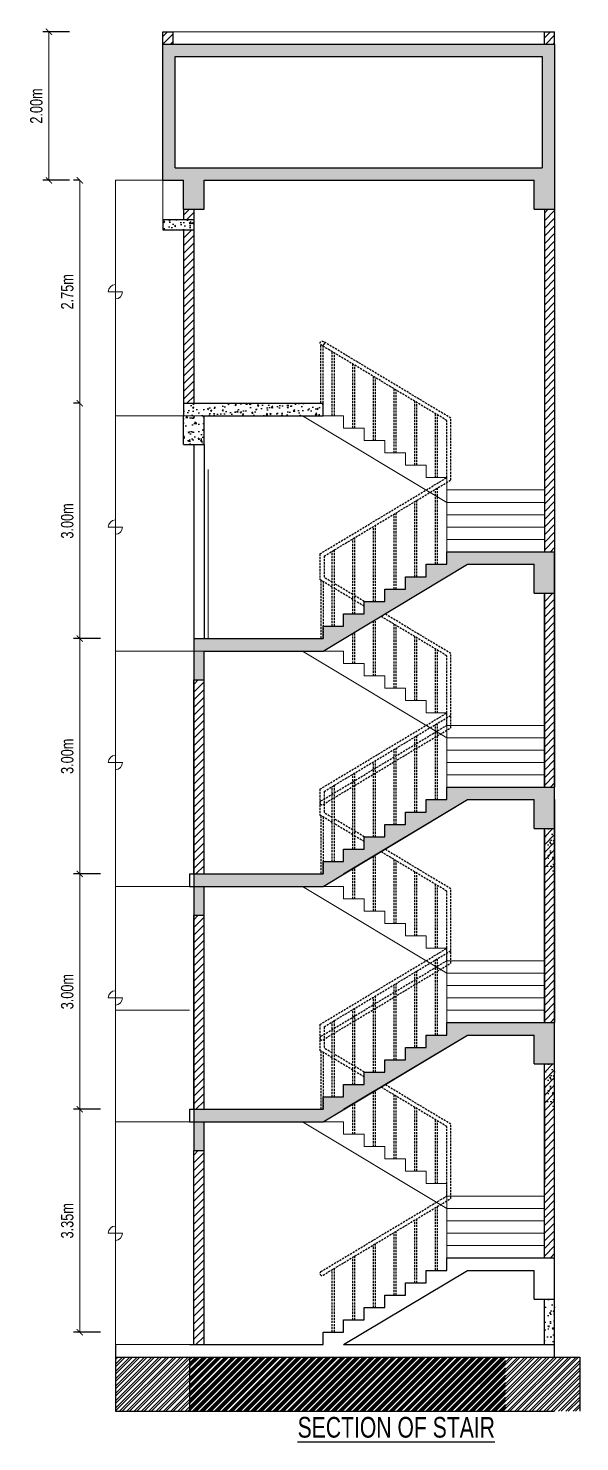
# Model space of a CAD drawing. Header units: inches. Extents: x -4010 to 92088, y -38563 to -1318.
# Drawn here: x 57680 to 57947, y -30272 to -29587 of the extents above; entities that cross this region are included whole.
import ezdxf

# ---------------------------------------------------------------- set-up
doc = ezdxf.new("R2010")
doc.units = ezdxf.units.IN
doc.header["$MEASUREMENT"] = 0
doc.header["$PDMODE"] = 99
doc.linetypes.add('ACAD_ISO04W100', pattern=[30.5, 24, -3, 0.5, -3])
doc.linetypes.add('DASHED2', pattern=[0.375, 0.25, -0.125])
for name, color, linetype, lineweight in [('DIM', 7, 'Continuous', 15), ('GRID', 8, 'ACAD_ISO04W100', 15), ('RAILING', 2, 'Continuous', 13), ('win', 96, 'Continuous', 15)]:
    doc.layers.add(name, color=color, linetype=linetype, lineweight=lineweight)
for name, color, linetype in [('Hatch', 3, 'Continuous'), ('Stair', 190, 'DASHED2'), ('TEX', 7, 'Continuous'), ('wall', 3, 'Continuous')]:
    doc.layers.add(name, color=color, linetype=linetype)
doc.styles.add('STYLE20', font='swisscl.ttf')
doc.styles.add('SW', font='swisscl.ttf')
doc.dimstyles.new('W-DIM', dxfattribs={"dimtxt": 6, "dimasz": 3, "dimexe": 3, "dimexo": 3, "dimgap": 3, "dimtad": 1, "dimdec": 1, "dimzin": 3, "dimdsep": 46, "dimlunit": 4, "dimtxsty": 'STYLE20', "dimblk": 'ARCHTICK', "dimcen": 6, "dimclrd": 8, "dimclre": 256, "dimclrt": 8, "dimadec": 0, "dimazin": 0, "dimtfac": 0.75, "dimtdec": 1, "dimtix": 1, "dimtmove": 1, "dimatfit": 3, "dimfxl": 10, "dimfxlon": 1, "dimtvp": 1, "dimfrac": 2, "dimtolj": 1, "dimtzin": 3, "dimlwd": -1, "dimarcsym": 0})
pattern_1 = [(45, (-93266.01, 51879.2924), (-1.8561553, 1.8561553), [])]
pattern_2 = [(50, (-93266.01, 51879.2924), (7.17260183, -0.62752135), [0.75, -8.25]), (355, (-93266.01, 51879.2924), (-1.38751334, 7.52192134), [0.6, -6.6]), (100.4514, (-93265.4124, 51879.24), (5.78509382, 6.89439542), [0.6374019, -7.01142112]), (46.1842, (-93266.01, 51881.292), (10.6724105, -1.65519014), [1.125, -12.375]), (96.6356, (-93265.121, 51881.154), (9.34662706, 9.7411787), [0.9561029, -10.51713]), (351.1842, (-93266.01, 51881.292), (9.34661945, 9.741186), [0.9, -9.9]), (21, (-93265.01, 51880.7924), (5.96907052, -4.0261889), [0.75, -8.25]), (326, (-93265.01, 51880.7924), (2.43315332, 7.25150045), [0.6, -6.6]), (71.4514, (-93264.513, 51880.457), (8.40222629, 3.22530497), [0.6374019, -7.01142112]), (37.5, (-93266.0101, 51879.2924), (0.121598553, 3.32893854), [0, -6.52, 0, -6.7, 0, -6.625]), (7.5, (-93266.01, 51879.2924), (2.630695374, 3.94411712), [0, -3.82, 0, -6.37, 0, -2.525]), (327.5, (-93268.24, 51879.2924), (5.33822436, -0.225548717), [0, -2.5, 0, -7.8, 0, -10.35]), (317.5, (-93269.24, 51879.2924), (5.83186169, 1.00104982), [0, -3.25, 0, -5.18, 0, -7.35])]
pattern_3 = [(45, (-93266.01, 51765.2924), (-1.8561553, 1.8561553), [])]
pattern_4 = [(50, (-93266.01, 51765.2924), (7.17260183, -0.62752135), [0.75, -8.25]), (355, (-93266.01, 51765.2924), (-1.38751334, 7.52192134), [0.6, -6.6]), (100.4514, (-93265.4124, 51765.24), (5.78509382, 6.89439542), [0.6374019, -7.01142112]), (46.1842, (-93266.01, 51767.292), (10.6724105, -1.65519014), [1.125, -12.375]), (96.6356, (-93265.121, 51767.154), (9.34662706, 9.7411787), [0.9561029, -10.51713]), (351.1842, (-93266.01, 51767.292), (9.34661945, 9.741186), [0.9, -9.9]), (21, (-93265.01, 51766.7924), (5.96907052, -4.0261889), [0.75, -8.25]), (326, (-93265.01, 51766.7924), (2.43315332, 7.25150045), [0.6, -6.6]), (71.4514, (-93264.513, 51766.457), (8.40222629, 3.22530497), [0.6374019, -7.01142112]), (37.5, (-93266.0101, 51765.2924), (0.121598553, 3.32893854), [0, -6.52, 0, -6.7, 0, -6.625]), (7.5, (-93266.01, 51765.2924), (2.630695374, 3.94411712), [0, -3.82, 0, -6.37, 0, -2.525]), (327.5, (-93268.24, 51765.2924), (5.33822436, -0.225548717), [0, -2.5, 0, -7.8, 0, -10.35]), (317.5, (-93269.24, 51765.2924), (5.83186169, 1.00104982), [0, -3.25, 0, -5.18, 0, -7.35])]
pattern_5 = [(45, (-93266.01, 51651.2924), (-1.8561553, 1.8561553), [])]
pattern_6 = [(50, (-93266.01, 51651.2924), (7.17260183, -0.62752135), [0.75, -8.25]), (355, (-93266.01, 51651.2924), (-1.38751334, 7.52192134), [0.6, -6.6]), (100.4514, (-93265.4124, 51651.24), (5.78509382, 6.89439542), [0.6374019, -7.01142112]), (46.1842, (-93266.01, 51653.292), (10.6724105, -1.65519014), [1.125, -12.375]), (96.6356, (-93265.121, 51653.154), (9.34662706, 9.7411787), [0.9561029, -10.51713]), (351.1842, (-93266.01, 51653.292), (9.34661945, 9.741186), [0.9, -9.9]), (21, (-93265.01, 51652.7924), (5.96907052, -4.0261889), [0.75, -8.25]), (326, (-93265.01, 51652.7924), (2.43315332, 7.25150045), [0.6, -6.6]), (71.4514, (-93264.513, 51652.457), (8.40222629, 3.22530497), [0.6374019, -7.01142112]), (37.5, (-93266.0101, 51651.2924), (0.121598553, 3.32893854), [0, -6.52, 0, -6.7, 0, -6.625]), (7.5, (-93266.01, 51651.2924), (2.630695374, 3.94411712), [0, -3.82, 0, -6.37, 0, -2.525]), (327.5, (-93268.24, 51651.2924), (5.33822436, -0.225548717), [0, -2.5, 0, -7.8, 0, -10.35]), (317.5, (-93269.24, 51651.2924), (5.83186169, 1.00104982), [0, -3.25, 0, -5.18, 0, -7.35])]
pattern_7 = [(45, (-93266.01, 51651.2924), (-1.8561553, 1.8561553), [])]
pattern_8 = [(50, (-93266.01, 51651.2924), (7.17260183, -0.62752135), [0.75, -8.25]), (355, (-93266.01, 51651.2924), (-1.38751334, 7.52192134), [0.6, -6.6]), (100.4514, (-93265.4124, 51651.24), (5.78509382, 6.89439542), [0.6374019, -7.01142112]), (46.1842, (-93266.01, 51653.292), (10.6724105, -1.65519014), [1.125, -12.375]), (96.6356, (-93265.121, 51653.154), (9.34662706, 9.7411787), [0.9561029, -10.51713]), (351.1842, (-93266.01, 51653.292), (9.34661945, 9.741186), [0.9, -9.9]), (21, (-93265.01, 51652.7924), (5.96907052, -4.0261889), [0.75, -8.25]), (326, (-93265.01, 51652.7924), (2.43315332, 7.25150045), [0.6, -6.6]), (71.4514, (-93264.513, 51652.457), (8.40222629, 3.22530497), [0.6374019, -7.01142112]), (37.5, (-93266.0101, 51651.2924), (0.121598553, 3.32893854), [0, -6.52, 0, -6.7, 0, -6.625]), (7.5, (-93266.01, 51651.2924), (2.630695374, 3.94411712), [0, -3.82, 0, -6.37, 0, -2.525]), (327.5, (-93268.24, 51651.2924), (5.33822436, -0.225548717), [0, -2.5, 0, -7.8, 0, -10.35]), (317.5, (-93269.24, 51651.2924), (5.83186169, 1.00104982), [0, -3.25, 0, -5.18, 0, -7.35])]

# ---------------------------------------------------------------- blocks, each defined once
blk = doc.blocks.new('_ArchTick')
at = {"layer": 'GRID', "color": 0, "const_width": 0.15}
blk.add_lwpolyline([(-0.5, -0.5), (0.5, 0.5)], dxfattribs=at)
blk = doc.blocks.new('*D1137')
at = {"layer": 'Defpoints', "color": 0, "ltscale": 4}
for p in [(57721.86, -29882.56), (57704.84, -29996.56), (57721.86, -29996.56)]:
    blk.add_point(p, dxfattribs=at)
at = {"layer": 'DIM', "lineweight": -2, "ltscale": 4}
for p, q in [((57714.84, -29882.56), (57701.84, -29882.56)), ((57714.84, -29996.56), (57701.84, -29996.56))]:
    blk.add_line(p, q, dxfattribs=at)
at = {"layer": 'DIM', "color": 8, "ltscale": 4}
blk.add_line((57704.84, -29882.56), (57704.84, -29996.56), dxfattribs=at)
at = {"layer": 'DIM', "color": 8, "ltscale": 4, "xscale": 3, "yscale": 3, "zscale": 3}
for p, rotation in [((57704.84, -29882.56), 90), ((57704.84, -29996.56), 270)]:
    blk.add_blockref('_ArchTick', p, dxfattribs=dict(at, rotation=rotation))
at = {"layer": 'DIM', "color": 8, "ltscale": 4, "insert": (57698.76, -29939.56), "char_height": 6, "attachment_point": 5, "rotation": 90, "style": 'STYLE20'}
blk.add_mtext('\\A1;3.00m', dxfattribs=at)
blk = doc.blocks.new('*D1138')
at = {"layer": 'Defpoints', "color": 0, "ltscale": 4}
for p in [(57721.86, -29996.56), (57704.84, -30110.56), (57721.86, -30110.56)]:
    blk.add_point(p, dxfattribs=at)
at = {"layer": 'DIM', "lineweight": -2, "ltscale": 4}
for p, q in [((57714.84, -29996.56), (57701.84, -29996.56)), ((57714.84, -30110.56), (57701.84, -30110.56))]:
    blk.add_line(p, q, dxfattribs=at)
at = {"layer": 'DIM', "color": 8, "ltscale": 4}
blk.add_line((57704.84, -29996.56), (57704.84, -30110.56), dxfattribs=at)
at = {"layer": 'DIM', "color": 8, "ltscale": 4, "xscale": 3, "yscale": 3, "zscale": 3}
for p, rotation in [((57704.84, -29996.56), 90), ((57704.84, -30110.56), 270)]:
    blk.add_blockref('_ArchTick', p, dxfattribs=dict(at, rotation=rotation))
at = {"layer": 'DIM', "color": 8, "ltscale": 4, "insert": (57698.76, -30053.56), "char_height": 6, "attachment_point": 5, "rotation": 90, "style": 'STYLE20'}
blk.add_mtext('\\A1;3.00m', dxfattribs=at)
blk = doc.blocks.new('*D1139')
at = {"layer": 'Defpoints', "color": 0, "ltscale": 4}
for p in [(57721.86, -30110.56), (57704.84, -30218.56), (57721.86, -30218.56)]:
    blk.add_point(p, dxfattribs=at)
at = {"layer": 'DIM', "lineweight": -2, "ltscale": 4}
for p, q in [((57714.84, -30110.56), (57701.84, -30110.56)), ((57714.84, -30218.56), (57701.84, -30218.56))]:
    blk.add_line(p, q, dxfattribs=at)
at = {"layer": 'DIM', "color": 8, "ltscale": 4}
blk.add_line((57704.84, -30110.56), (57704.84, -30218.56), dxfattribs=at)
at = {"layer": 'DIM', "color": 8, "ltscale": 4, "xscale": 3, "yscale": 3, "zscale": 3}
for p, rotation in [((57704.84, -30110.56), 90), ((57704.84, -30218.56), 270)]:
    blk.add_blockref('_ArchTick', p, dxfattribs=dict(at, rotation=rotation))
at = {"layer": 'DIM', "color": 8, "ltscale": 4, "insert": (57698.76, -30164.56), "char_height": 6, "attachment_point": 5, "rotation": 90, "style": 'STYLE20'}
blk.add_mtext('\\A1;3.35m', dxfattribs=at)
blk = doc.blocks.new('*D1140')
at = {"layer": 'Defpoints', "color": 0, "ltscale": 4}
for p in [(57706.86, -29660.56), (57704.84, -29768.56), (57706.86, -29768.56)]:
    blk.add_point(p, dxfattribs=at)
at = {"layer": 'DIM', "lineweight": -2, "ltscale": 4}
for p, q in [((57704.84, -29660.56), (57701.84, -29660.56)), ((57704.84, -29768.56), (57701.84, -29768.56))]:
    blk.add_line(p, q, dxfattribs=at)
at = {"layer": 'DIM', "color": 8, "ltscale": 4}
blk.add_line((57704.84, -29660.56), (57704.84, -29768.56), dxfattribs=at)
at = {"layer": 'DIM', "color": 8, "ltscale": 4, "xscale": 3, "yscale": 3, "zscale": 3}
for p, rotation in [((57704.84, -29660.56), 90), ((57704.84, -29768.56), 270)]:
    blk.add_blockref('_ArchTick', p, dxfattribs=dict(at, rotation=rotation))
at = {"layer": 'DIM', "color": 8, "ltscale": 4, "insert": (57698.77, -29714.56), "char_height": 6, "attachment_point": 5, "rotation": 90, "style": 'STYLE20'}
blk.add_mtext('\\A1;2.75m', dxfattribs=at)
blk = doc.blocks.new('*D1141')
at = {"layer": 'Defpoints', "color": 0, "ltscale": 4}
for p in [(57689.84, -29588.56), (57706.86, -29588.56), (57706.86, -29660.56)]:
    blk.add_point(p, dxfattribs=at)
at = {"layer": 'DIM', "lineweight": -2, "ltscale": 4}
for p, q in [((57699.84, -29588.56), (57686.84, -29588.56)), ((57699.84, -29660.56), (57686.84, -29660.56))]:
    blk.add_line(p, q, dxfattribs=at)
at = {"layer": 'DIM', "color": 8, "ltscale": 4}
blk.add_line((57689.84, -29660.56), (57689.84, -29588.56), dxfattribs=at)
at = {"layer": 'DIM', "color": 8, "ltscale": 4, "xscale": 3, "yscale": 3, "zscale": 3}
for p, rotation in [((57689.84, -29588.56), 90), ((57689.84, -29660.56), 270)]:
    blk.add_blockref('_ArchTick', p, dxfattribs=dict(at, rotation=rotation))
at = {"layer": 'DIM', "color": 8, "ltscale": 4, "insert": (57683.77, -29624.56), "char_height": 6, "attachment_point": 5, "rotation": 90, "style": 'STYLE20'}
blk.add_mtext('\\A1;2.00m', dxfattribs=at)
blk = doc.blocks.new('*D1142')
at = {"layer": 'Defpoints', "color": 0, "ltscale": 4}
for p in [(57706.86, -29768.56), (57704.84, -29882.56), (57721.86, -29882.56)]:
    blk.add_point(p, dxfattribs=at)
at = {"layer": 'DIM', "lineweight": -2, "ltscale": 4}
for p, q in [((57704.84, -29768.56), (57701.84, -29768.56)), ((57714.84, -29882.56), (57701.84, -29882.56))]:
    blk.add_line(p, q, dxfattribs=at)
at = {"layer": 'DIM', "color": 8, "ltscale": 4}
blk.add_line((57704.84, -29768.56), (57704.84, -29882.56), dxfattribs=at)
at = {"layer": 'DIM', "color": 8, "ltscale": 4, "xscale": 3, "yscale": 3, "zscale": 3}
for p, rotation in [((57704.84, -29768.56), 90), ((57704.84, -29882.56), 270)]:
    blk.add_blockref('_ArchTick', p, dxfattribs=dict(at, rotation=rotation))
at = {"layer": 'DIM', "color": 8, "ltscale": 4, "insert": (57698.76, -29825.56), "char_height": 6, "attachment_point": 5, "rotation": 90, "style": 'STYLE20'}
blk.add_mtext('\\A1;3.00m', dxfattribs=at)

msp = doc.modelspace()

# ---------------------------------------------------------------- hatches: boundary and pattern name
at = {"layer": 'Hatch', "ltscale": 4}
h = msp.add_hatch(dxfattribs=at)
h.set_pattern_fill('ANSI31', color=256, scale=21, style=0)
h.set_pattern_definition(pattern_7)
h.paths.add_polyline_path([(57750.093, -29588.561), (57745.093, -29588.561), (57745.093, -29594.561), (57750.093, -29594.561)])
h.paths.add_polyline_path([(57935.093, -29588.561), (57930.093, -29588.561), (57930.093, -29594.561), (57935.093, -29594.561)])
h = msp.add_hatch(dxfattribs=at)
h.set_pattern_fill('AR-CONC', color=256, style=0)
h.set_pattern_definition(pattern_8)
h.paths.add_polyline_path([(57935.093, -29594.561), (57745.093, -29594.561), (57745.093, -29660.561), (57755.093, -29660.561), (57755.093, -29674.561), (57765.093, -29674.561), (57765.093, -29660.561), (57925.093, -29660.561), (57925.093, -29674.561), (57935.093, -29674.561)])
h.paths.add_polyline_path([(57751.093, -29654.561), (57751.093, -29600.561), (57929.093, -29600.561), (57929.093, -29654.561)], flags=16)
h = msp.add_hatch(dxfattribs=at)
h.set_pattern_fill('AR-CONC', color=256, style=0)
h.set_pattern_definition(pattern_8)
h.paths.add_polyline_path([(57760.093, -29679.561), (57745.093, -29679.561), (57745.093, -29684.561), (57760.093, -29684.561)])
h = msp.add_hatch(dxfattribs=at)
h.set_pattern_fill('ANSI31', color=256, scale=21, style=0)
h.set_pattern_definition(pattern_7)
h.paths.add_polyline_path([(57760.093, -29684.561), (57755.093, -29684.561), (57755.093, -29768.561), (57760.093, -29768.561)])
h.paths.add_polyline_path([(57760.093, -29674.561), (57755.093, -29674.561), (57755.093, -29679.561), (57760.093, -29679.561)])
h = msp.add_hatch(dxfattribs=at)
h.set_pattern_fill('ANSI31', color=256, scale=21, style=0)
h.set_pattern_definition([(45, (-93266.01, 51993.2924), (-1.8561553, 1.8561553), [])])
h.paths.add_polyline_path([(57935.093, -29674.561), (57930.093, -29674.561), (57930.093, -29762.561), (57930.093, -29804.561), (57930.093, -29840.561), (57935.093, -29840.561)])
h = msp.add_hatch(dxfattribs=at)
h.set_pattern_fill('AR-CONC', color=256, style=0)
h.set_pattern_definition([(50, (-93266.01, 51993.2924), (7.17260183, -0.62752135), [0.75, -8.25]), (355, (-93266.01, 51993.2924), (-1.38751334, 7.52192134), [0.6, -6.6]), (100.4514, (-93265.4124, 51993.24), (5.78509382, 6.89439542), [0.6374019, -7.01142112]), (46.1842, (-93266.01, 51995.292), (10.6724105, -1.65519014), [1.125, -12.375]), (96.6356, (-93265.121, 51995.154), (9.34662706, 9.7411787), [0.9561029, -10.51713]), (351.1842, (-93266.01, 51995.292), (9.34661945, 9.741186), [0.9, -9.9]), (21, (-93265.01, 51994.7924), (5.96907052, -4.0261889), [0.75, -8.25]), (326, (-93265.01, 51994.7924), (2.43315332, 7.25150045), [0.6, -6.6]), (71.4514, (-93264.513, 51994.457), (8.40222629, 3.22530497), [0.6374019, -7.01142112]), (37.5, (-93266.0101, 51993.2924), (0.121598553, 3.32893854), [0, -6.52, 0, -6.7, 0, -6.625]), (7.5, (-93266.01, 51993.2924), (2.630695374, 3.94411712), [0, -3.82, 0, -6.37, 0, -2.525]), (327.5, (-93268.24, 51993.2924), (5.33822436, -0.225548717), [0, -2.5, 0, -7.8, 0, -10.35]), (317.5, (-93269.24, 51993.2924), (5.83186169, 1.00104982), [0, -3.25, 0, -5.18, 0, -7.35])])
h.paths.add_polyline_path([(57755.093, -29768.561), (57755.093, -29788.561), (57765.093, -29788.561), (57765.093, -29774.561), (57822.772, -29774.561), (57822.772, -29768.561)])
h = msp.add_hatch(dxfattribs=at)
h.set_pattern_fill('AR-CONC', color=256, style=0)
h.set_pattern_definition(pattern_2)
h.paths.add_polyline_path([(57760.093, -29882.561), (57760.093, -29902.561), (57765.093, -29902.561), (57765.093, -29888.561), (57822.772, -29888.561), (57892.772, -29846.561), (57925.093, -29846.561), (57925.093, -29860.561), (57935.093, -29860.561), (57935.093, -29840.561), (57882.772, -29840.561), (57882.772, -29846.561), (57872.772, -29846.561), (57872.772, -29852.561), (57862.772, -29852.561), (57862.772, -29858.561), (57852.772, -29858.561), (57852.772, -29864.561), (57842.772, -29864.561), (57842.772, -29870.561), (57832.772, -29870.561), (57832.772, -29876.561), (57822.772, -29876.561), (57822.772, -29882.561)])
h = msp.add_hatch(dxfattribs=at)
h.set_pattern_fill('ANSI31', color=256, scale=21, style=0)
h.set_pattern_definition(pattern_1)
h.paths.add_polyline_path([(57935.093, -29860.561), (57930.093, -29860.561), (57930.093, -29876.561), (57930.093, -29918.561), (57930.093, -29954.561), (57935.093, -29954.561)])
h = msp.add_hatch(dxfattribs=at)
h.set_pattern_fill('ANSI31', color=256, scale=21, style=0)
h.set_pattern_definition(pattern_1)
h.paths.add_polyline_path([(57935.093, -29860.561), (57930.093, -29860.561), (57930.093, -29876.561), (57930.093, -29918.561), (57930.093, -29954.561), (57935.093, -29954.561)])
h = msp.add_hatch(dxfattribs=at)
h.set_pattern_fill('ANSI31', color=256, scale=21, style=0)
h.set_pattern_definition(pattern_1)
h.paths.add_polyline_path([(57765.093, -29902.561), (57760.093, -29902.561), (57760.093, -29996.561), (57765.093, -29996.561)])
h = msp.add_hatch(dxfattribs=at)
h.set_pattern_fill('AR-CONC', color=256, style=0)
h.set_pattern_definition(pattern_4)
h.paths.add_polyline_path([(57760.093, -29996.561), (57760.093, -30016.561), (57765.093, -30016.561), (57765.093, -30002.561), (57822.772, -30002.561), (57892.772, -29960.561), (57925.093, -29960.561), (57925.093, -29974.561), (57935.093, -29974.561), (57935.093, -29954.561), (57882.772, -29954.561), (57882.772, -29960.561), (57872.772, -29960.561), (57872.772, -29966.561), (57862.772, -29966.561), (57862.772, -29972.561), (57852.772, -29972.561), (57852.772, -29978.561), (57842.772, -29978.561), (57842.772, -29984.561), (57832.772, -29984.561), (57832.772, -29990.561), (57822.772, -29990.561), (57822.772, -29996.561)])
h = msp.add_hatch(dxfattribs=at)
h.set_pattern_fill('AR-CONC', color=256, style=0)
h.set_pattern_definition(pattern_2)
h.paths.add_polyline_path([(57935.093, -29974.561), (57930.093, -29974.561), (57930.093, -29996.561), (57935.093, -29996.561)])
h = msp.add_hatch(dxfattribs=at)
h.set_pattern_fill('ANSI31', color=256, scale=21, style=0)
h.set_pattern_definition(pattern_3)
h.paths.add_polyline_path([(57935.093, -29974.561), (57930.093, -29974.561), (57930.093, -29990.561), (57930.093, -30032.561), (57930.093, -30068.561), (57935.093, -30068.561)])
h = msp.add_hatch(dxfattribs=at)
h.set_pattern_fill('ANSI31', color=256, scale=21, style=0)
h.set_pattern_definition(pattern_3)
h.paths.add_polyline_path([(57935.093, -29974.561), (57930.093, -29974.561), (57930.093, -29990.561), (57930.093, -30032.561), (57930.093, -30068.561), (57935.093, -30068.561)])
h = msp.add_hatch(dxfattribs=at)
h.set_pattern_fill('ANSI31', color=256, scale=21, style=0)
h.set_pattern_definition(pattern_3)
h.paths.add_polyline_path([(57765.093, -30016.561), (57760.093, -30016.561), (57760.093, -30110.561), (57765.093, -30110.561)])
h = msp.add_hatch(dxfattribs=at)
h.set_pattern_fill('AR-CONC', color=256, style=0)
h.set_pattern_definition(pattern_6)
h.paths.add_polyline_path([(57760.093, -30110.561), (57760.093, -30130.561), (57765.093, -30130.561), (57765.093, -30116.561), (57822.772, -30116.561), (57892.772, -30074.561), (57925.093, -30074.561), (57925.093, -30088.561), (57935.093, -30088.561), (57935.093, -30068.561), (57882.772, -30068.561), (57882.772, -30074.561), (57872.772, -30074.561), (57872.772, -30080.561), (57862.772, -30080.561), (57862.772, -30086.561), (57852.772, -30086.561), (57852.772, -30092.561), (57842.772, -30092.561), (57842.772, -30098.561), (57832.772, -30098.561), (57832.772, -30104.561), (57822.772, -30104.561), (57822.772, -30110.561)])
h = msp.add_hatch(dxfattribs=at)
h.set_pattern_fill('AR-CONC', color=256, style=0)
h.set_pattern_definition(pattern_4)
h.paths.add_polyline_path([(57935.093, -30088.561), (57930.093, -30088.561), (57930.093, -30110.561), (57935.093, -30110.561)])
h = msp.add_hatch(dxfattribs=at)
h.set_pattern_fill('ANSI31', color=256, scale=21, style=0)
h.set_pattern_definition(pattern_5)
h.paths.add_polyline_path([(57935.093, -30088.561), (57930.093, -30088.561), (57930.093, -30104.561), (57930.093, -30146.561), (57930.093, -30182.561), (57935.093, -30182.561)])
h = msp.add_hatch(dxfattribs=at)
h.set_pattern_fill('ANSI31', color=256, scale=21, style=0)
h.set_pattern_definition(pattern_5)
h.paths.add_polyline_path([(57765.093, -30130.561), (57760.093, -30130.561), (57760.093, -30224.561), (57765.093, -30224.561)])
h = msp.add_hatch(dxfattribs=at)
h.set_pattern_fill('AR-CONC', color=256, style=0)
h.set_pattern_definition(pattern_6)
h.paths.add_polyline_path([(57935.093, -30202.561), (57930.093, -30202.561), (57930.093, -30224.561), (57935.093, -30224.561)])
h = msp.add_hatch(dxfattribs=at)
h.set_pattern_fill('STEEL', color=256, scale=20, style=0)
h.set_pattern_definition([(45, (-94341.6476, 51679.035), (-1.767766953, 1.767766953), []), (45, (-94341.6476, 51680.285), (-1.767766953, 1.767766953), [])])
h.paths.add_polyline_path([(57722.093, -30256.759), (57911.268, -30256.759), (57911.268, -30230.561), (57899.093, -30230.561), (57722.093, -30230.561)])
h = msp.add_hatch(dxfattribs=at)
h.set_pattern_fill('STEEL', color=256, scale=20, style=0)
h.set_pattern_definition([(45, (-94305.6476, 51679.035), (-1.767766953, 1.767766953), []), (45, (-94305.6476, 51680.285), (-1.767766953, 1.767766953), [])])
h.paths.add_polyline_path([(57758.093, -30256.759), (57947.268, -30256.759), (57947.268, -30230.561), (57935.093, -30230.561), (57758.093, -30230.561)])

# ---------------------------------------------------------------- linework, layer by layer
at = {"layer": 'RAILING'}
for p, q in [((57722.093, -29888.561), (57722.093, -29660.561)), ((57745.093, -29660.561), (57722.093, -29660.561)), ((57722.093, -29714.561), (57718.62, -29714.561)), ((57725.566, -29714.561), (57722.093, -29714.561)), ((57765.093, -29774.561), (57722.093, -29774.561)), ((57722.093, -29828.561), (57718.62, -29828.561)), ((57722.093, -29828.561), (57718.62, -29828.561)), ((57722.093, -29832.033), (57722.093, -29825.088)), ((57725.566, -29828.561), (57722.093, -29828.561)), ((57725.566, -29828.561), (57722.093, -29828.561)), ((57722.093, -30170.561), (57722.093, -29888.561)), ((57765.093, -29888.561), (57722.093, -29888.561)), ((57765.093, -29888.561), (57722.093, -29888.561)), ((57765.093, -29888.561), (57722.093, -29888.561)), ((57722.093, -29942.561), (57718.62, -29942.561)), ((57725.566, -29942.561), (57722.093, -29942.561)), ((57758.093, -30002.561), (57722.093, -30002.561)), ((57722.093, -30056.561), (57718.62, -30056.561)), ((57725.566, -30056.561), (57722.093, -30056.561)), ((57758.093, -30062.561), (57722.093, -30062.561)), ((57758.093, -30116.561), (57722.093, -30116.561)), ((57722.093, -30170.561), (57718.62, -30170.561)), ((57722.093, -30224.561), (57722.093, -30170.561)), ((57725.566, -30170.561), (57722.093, -30170.561)), ((57758.093, -30224.561), (57722.093, -30224.561))]:
    msp.add_line(p, q, dxfattribs=at)
for centre, start, end in [((57722.093, -29714.561), 90, 180), ((57722.093, -29714.561), 270, 0), ((57722.093, -29828.561), 90, 180), ((57722.093, -29828.561), 90, 180), ((57722.093, -29828.561), 270, 0), ((57722.093, -29828.561), 270, 0), ((57722.093, -29942.561), 90, 180), ((57722.093, -29942.561), 270, 0), ((57722.093, -30056.561), 90, 180), ((57722.093, -30056.561), 270, 0), ((57722.093, -30170.561), 90, 180), ((57722.093, -30170.561), 270, 0)]:
    msp.add_arc(centre, 3.473, start, end, dxfattribs=at)
at = {"layer": 'Stair', "ltscale": 4}
for p, q in [((57821.772, -29768.561), (57821.772, -29740.308)), ((57882.772, -29776.893), (57821.999, -29740.429)), ((57822.772, -29768.561), (57822.772, -29740.402)), ((57884.772, -29775.761), (57822.997, -29738.696)), ((57827.272, -29774.561), (57827.272, -29743.593)), ((57828.272, -29774.561), (57828.272, -29744.193)), ((57837.272, -29780.561), (57837.272, -29749.593)), ((57838.272, -29780.561), (57838.272, -29750.193)), ((57847.272, -29786.561), (57847.272, -29755.593)), ((57848.272, -29786.561), (57848.272, -29756.193)), ((57857.272, -29792.561), (57857.272, -29761.593)), ((57858.272, -29792.561), (57858.272, -29762.193)), ((57867.272, -29798.561), (57867.272, -29767.593)), ((57868.272, -29798.561), (57868.272, -29768.193)), ((57877.272, -29804.561), (57877.272, -29773.593)), ((57878.272, -29804.561), (57878.272, -29774.193)), ((57884.772, -29805.693), (57884.772, -29775.761)), ((57882.772, -29804.561), (57882.772, -29776.893)), ((57821.272, -29841.461), (57882.772, -29804.561)), ((57823.272, -29842.593), (57884.772, -29805.693)), ((57877.272, -29846.561), (57877.272, -29810.193)), ((57878.272, -29846.561), (57878.272, -29809.593)), ((57867.272, -29852.561), (57867.272, -29816.193)), ((57868.272, -29852.561), (57868.272, -29815.593)), ((57857.272, -29858.561), (57857.272, -29822.193)), ((57858.272, -29858.561), (57858.272, -29821.593)), ((57847.272, -29864.561), (57847.272, -29828.193)), ((57848.272, -29864.561), (57848.272, -29827.593)), ((57837.272, -29864.561), (57837.272, -29834.193)), ((57838.272, -29864.561), (57838.272, -29833.593)), ((57821.272, -29841.461), (57821.272, -29853.993)), ((57823.272, -29842.593), (57823.272, -29852.861)), ((57827.272, -29876.561), (57827.272, -29840.193)), ((57828.272, -29876.561), (57828.272, -29839.593)), ((57827.272, -29857.593), (57821.272, -29853.993)), ((57821.772, -29854.293), (57821.772, -29882.561)), ((57822.772, -29854.893), (57822.772, -29882.561)), ((57827.272, -29855.261), (57823.272, -29852.861)), ((57837.272, -29861.261), (57828.272, -29855.861)), ((57837.272, -29863.593), (57828.272, -29858.193)), ((57837.272, -29870.561), (57837.272, -29863.593)), ((57842.772, -29864.561), (57838.272, -29861.861)), ((57842.772, -29866.893), (57838.272, -29864.193)), ((57838.272, -29870.561), (57838.272, -29864.193)), ((57882.772, -29890.893), (57850.828, -29871.727)), ((57884.772, -29889.761), (57852.772, -29870.561)), ((57838.272, -29894.561), (57838.272, -29879.261)), ((57838.272, -29894.561), (57838.272, -29879.261)), ((57847.272, -29900.561), (57847.272, -29873.861)), ((57848.272, -29900.561), (57848.272, -29873.261)), ((57857.272, -29906.561), (57857.272, -29875.593)), ((57858.272, -29906.561), (57858.272, -29876.193)), ((57837.272, -29894.561), (57837.272, -29879.861)), ((57837.272, -29894.561), (57837.272, -29879.861)), ((57867.272, -29912.561), (57867.272, -29881.593)), ((57868.272, -29912.561), (57868.272, -29882.193)), ((57877.272, -29918.561), (57877.272, -29887.593)), ((57878.272, -29918.561), (57878.272, -29888.193)), ((57882.772, -29924.561), (57882.772, -29890.893)), ((57884.772, -29925.693), (57884.772, -29889.761)), ((57821.272, -29955.461), (57882.772, -29918.561)), ((57823.272, -29956.593), (57884.772, -29919.693)), ((57821.743, -29961.178), (57882.772, -29924.561)), ((57822.772, -29962.893), (57884.772, -29925.693)), ((57877.272, -29960.561), (57877.272, -29924.193)), ((57878.272, -29960.561), (57878.272, -29923.593)), ((57867.272, -29966.561), (57867.272, -29930.193)), ((57868.272, -29966.561), (57868.272, -29929.593)), ((57877.272, -29960.561), (57877.272, -29930.193)), ((57878.272, -29960.561), (57878.272, -29929.593)), ((57857.272, -29972.561), (57857.272, -29936.193)), ((57858.272, -29972.561), (57858.272, -29935.593)), ((57867.272, -29966.561), (57867.272, -29936.193)), ((57868.272, -29966.561), (57868.272, -29935.593)), ((57838.272, -29978.561), (57838.272, -29947.593)), ((57847.272, -29978.561), (57847.272, -29942.193)), ((57848.272, -29978.561), (57848.272, -29941.593)), ((57848.272, -29978.561), (57848.272, -29947.593)), ((57857.272, -29972.561), (57857.272, -29942.193)), ((57858.272, -29972.561), (57858.272, -29941.593)), ((57827.272, -29990.561), (57827.272, -29954.193)), ((57828.272, -29990.561), (57828.272, -29953.593)), ((57837.272, -29978.561), (57837.272, -29948.193)), ((57837.272, -29984.561), (57837.272, -29954.193)), ((57838.272, -29984.561), (57838.272, -29953.593)), ((57847.272, -29978.561), (57847.272, -29948.193)), ((57821.272, -29955.461), (57821.272, -29967.993)), ((57823.272, -29956.593), (57823.272, -29966.861)), ((57827.272, -29990.561), (57827.272, -29960.193)), ((57828.272, -29990.561), (57828.272, -29959.593)), ((57827.272, -29971.593), (57821.272, -29967.993)), ((57821.772, -29968.293), (57821.772, -29996.561)), ((57827.272, -29969.261), (57823.272, -29966.861)), ((57822.772, -29968.893), (57822.772, -29996.561)), ((57837.272, -29975.261), (57828.272, -29969.861)), ((57837.272, -29977.593), (57828.272, -29972.193)), ((57837.272, -29984.561), (57837.272, -29977.593)), ((57842.772, -29978.561), (57838.272, -29975.861)), ((57842.772, -29980.893), (57838.272, -29978.193)), ((57838.272, -29984.561), (57838.272, -29978.193)), ((57847.272, -30014.561), (57847.272, -29987.861)), ((57847.272, -30014.561), (57847.272, -29987.861)), ((57848.272, -30014.561), (57848.272, -29987.261)), ((57848.272, -30014.561), (57848.272, -29987.261)), ((57882.772, -30004.893), (57850.828, -29985.727)), ((57882.772, -30004.893), (57850.828, -29985.727)), ((57884.772, -30003.761), (57852.772, -29984.561)), ((57884.772, -30003.761), (57852.772, -29984.561)), ((57837.272, -30008.561), (57837.272, -29993.861)), ((57837.272, -30008.561), (57837.272, -29993.861)), ((57838.272, -30008.561), (57838.272, -29993.261)), ((57838.272, -30008.561), (57838.272, -29993.261)), ((57857.272, -30020.561), (57857.272, -29989.593)), ((57858.272, -30020.561), (57858.272, -29990.193)), ((57867.272, -30026.561), (57867.272, -29995.593)), ((57868.272, -30026.561), (57868.272, -29996.193)), ((57877.272, -30032.561), (57877.272, -30001.593)), ((57878.272, -30032.561), (57878.272, -30002.193)), ((57882.772, -30038.561), (57882.772, -30004.893)), ((57884.772, -30039.693), (57884.772, -30003.761)), ((57821.272, -30069.461), (57882.772, -30032.561)), ((57823.272, -30070.593), (57884.772, -30033.693)), ((57821.743, -30075.178), (57882.772, -30038.561)), ((57822.772, -30076.893), (57884.772, -30039.693)), ((57868.272, -30080.561), (57868.272, -30043.593)), ((57877.272, -30074.561), (57877.272, -30038.193)), ((57878.272, -30074.561), (57878.272, -30037.593)), ((57878.272, -30074.561), (57878.272, -30043.593)), ((57857.272, -30086.561), (57857.272, -30050.193)), ((57858.272, -30086.561), (57858.272, -30049.593)), ((57867.272, -30080.561), (57867.272, -30044.193)), ((57867.272, -30080.561), (57867.272, -30050.193)), ((57868.272, -30080.561), (57868.272, -30049.593)), ((57877.272, -30074.561), (57877.272, -30044.193)), ((57847.272, -30092.561), (57847.272, -30056.193)), ((57848.272, -30092.561), (57848.272, -30055.593)), ((57857.272, -30086.561), (57857.272, -30056.193)), ((57858.272, -30086.561), (57858.272, -30055.593)), ((57837.272, -30092.561), (57837.272, -30062.193)), ((57838.272, -30092.561), (57838.272, -30061.593)), ((57847.272, -30092.561), (57847.272, -30062.193)), ((57848.272, -30092.561), (57848.272, -30061.593)), ((57821.272, -30069.461), (57821.272, -30081.993)), ((57823.272, -30070.593), (57823.272, -30080.861)), ((57827.272, -30104.561), (57827.272, -30068.193)), ((57828.272, -30104.561), (57828.272, -30067.593)), ((57837.272, -30098.561), (57837.272, -30068.193)), ((57838.272, -30098.561), (57838.272, -30067.593)), ((57827.272, -30104.561), (57827.272, -30074.193)), ((57828.272, -30104.561), (57828.272, -30073.593)), ((57827.272, -30085.593), (57821.272, -30081.993)), ((57821.772, -30082.293), (57821.772, -30110.561)), ((57822.772, -30082.893), (57822.772, -30110.561)), ((57827.272, -30083.261), (57823.272, -30080.861)), ((57837.272, -30089.261), (57828.272, -30083.861)), ((57837.272, -30091.593), (57828.272, -30086.193)), ((57842.772, -30092.561), (57838.272, -30089.861)), ((57837.272, -30098.561), (57837.272, -30091.593)), ((57842.772, -30094.893), (57838.272, -30092.193)), ((57838.272, -30098.561), (57838.272, -30092.193)), ((57847.272, -30128.561), (57847.272, -30101.861)), ((57848.272, -30128.561), (57848.272, -30101.261)), ((57882.772, -30118.893), (57850.828, -30099.727)), ((57884.772, -30117.761), (57852.772, -30098.561)), ((57857.272, -30134.561), (57857.272, -30103.593)), ((57858.272, -30134.561), (57858.272, -30104.193)), ((57837.272, -30122.561), (57837.272, -30107.861)), ((57838.272, -30122.561), (57838.272, -30107.261)), ((57867.272, -30140.561), (57867.272, -30109.593)), ((57868.272, -30140.561), (57868.272, -30110.193)), ((57877.272, -30146.561), (57877.272, -30115.593)), ((57878.272, -30146.561), (57878.272, -30116.193)), ((57882.772, -30152.561), (57882.772, -30118.893)), ((57884.772, -30153.693), (57884.772, -30117.761)), ((57821.743, -30189.178), (57882.772, -30152.561)), ((57822.772, -30190.893), (57884.772, -30153.693)), ((57877.272, -30188.561), (57877.272, -30158.193)), ((57878.272, -30188.561), (57878.272, -30157.593)), ((57867.272, -30194.561), (57867.272, -30164.193)), ((57868.272, -30194.561), (57868.272, -30163.593)), ((57857.272, -30200.561), (57857.272, -30170.193)), ((57858.272, -30200.561), (57858.272, -30169.593)), ((57847.272, -30206.561), (57847.272, -30176.193)), ((57848.272, -30206.561), (57848.272, -30175.593)), ((57837.272, -30212.561), (57837.272, -30182.193)), ((57838.272, -30212.561), (57838.272, -30181.593)), ((57827.272, -30218.561), (57827.272, -30188.193)), ((57828.272, -30218.561), (57828.272, -30187.593))]:
    msp.add_line(p, q, dxfattribs=at)
msp.add_circle((57822.354, -29739.494), 1, dxfattribs=at)
for centre in [(57822.258, -29962.036), (57822.258, -30076.036), (57822.258, -30190.036)]:
    msp.add_arc(centre, 1, 120.963757, 300.963757, dxfattribs=at)
at = {"layer": 'wall', "ltscale": 4}
for p, q in [((57745.093, -29594.561), (57745.093, -29588.561)), ((57745.093, -29588.561), (57750.093, -29588.561)), ((57750.093, -29594.561), (57750.093, -29588.561)), ((57930.093, -29588.561), (57935.093, -29588.561)), ((57930.093, -29594.561), (57930.093, -29588.561)), ((57935.093, -29594.561), (57935.093, -29588.561)), ((57745.093, -29660.561), (57745.093, -29594.561)), ((57745.093, -29594.561), (57935.093, -29594.561)), ((57935.093, -29594.561), (57935.093, -29840.561)), ((57751.093, -29654.561), (57751.093, -29600.561)), ((57751.093, -29600.561), (57929.093, -29600.561)), ((57929.093, -29600.561), (57929.093, -29654.561)), ((57751.093, -29654.561), (57929.093, -29654.561)), ((57745.093, -29660.561), (57755.093, -29660.561)), ((57755.093, -29674.561), (57755.093, -29660.561)), ((57765.093, -29660.561), (57925.093, -29660.561)), ((57765.093, -29674.561), (57765.093, -29660.561)), ((57925.093, -29674.561), (57925.093, -29660.561)), ((57745.093, -29679.561), (57760.093, -29679.561)), ((57745.093, -29679.561), (57745.093, -29684.561)), ((57755.093, -29674.561), (57765.093, -29674.561)), ((57755.093, -29674.561), (57755.093, -29679.561)), ((57760.093, -29674.561), (57760.093, -29768.561)), ((57925.093, -29674.561), (57935.093, -29674.561)), ((57930.093, -29674.561), (57930.093, -29840.561)), ((57745.093, -29684.561), (57760.093, -29684.561)), ((57755.093, -29684.561), (57755.093, -29774.561)), ((57755.093, -29768.561), (57822.772, -29768.561)), ((57822.772, -29774.561), (57822.772, -29768.561)), ((57755.093, -29788.561), (57755.093, -29774.561)), ((57765.093, -29774.561), (57822.772, -29774.561)), ((57765.093, -29788.561), (57765.093, -29774.561)), ((57755.093, -29788.561), (57765.093, -29788.561)), ((57760.093, -29788.561), (57760.093, -29889.462)), ((57765.093, -29788.561), (57765.093, -29882.561)), ((57882.772, -29846.561), (57882.772, -29840.561)), ((57882.772, -29840.561), (57935.093, -29840.561)), ((57882.772, -29846.561), (57882.772, -29840.561)), ((57882.772, -29840.561), (57935.093, -29840.561)), ((57882.772, -29846.561), (57882.772, -29840.561)), ((57882.772, -29840.561), (57935.093, -29840.561)), ((57930.093, -29839.766), (57930.093, -29840.561)), ((57935.093, -29838.478), (57935.093, -29840.561)), ((57935.093, -29996.561), (57935.093, -29840.561)), ((57935.093, -29840.561), (57935.093, -29846.561)), ((57935.093, -29840.561), (57935.093, -29846.561)), ((57822.772, -29888.561), (57892.772, -29846.561)), ((57822.772, -29888.561), (57892.772, -29846.561)), ((57822.772, -29888.561), (57892.772, -29846.561)), ((57872.772, -29852.561), (57872.772, -29846.561)), ((57872.772, -29846.561), (57882.772, -29846.561)), ((57872.772, -29852.561), (57872.772, -29846.561)), ((57872.772, -29846.561), (57882.772, -29846.561)), ((57872.772, -29852.561), (57872.772, -29846.561)), ((57872.772, -29846.561), (57882.772, -29846.561)), ((57892.772, -29846.561), (57925.093, -29846.561)), ((57892.772, -29846.561), (57925.093, -29846.561)), ((57892.772, -29846.561), (57925.093, -29846.561)), ((57925.093, -29860.561), (57925.093, -29846.561)), ((57925.093, -29860.561), (57925.093, -29846.561)), ((57925.093, -29860.561), (57925.093, -29846.561)), ((57935.093, -29846.561), (57935.093, -29954.561)), ((57935.093, -29846.561), (57935.093, -29860.561)), ((57852.772, -29864.561), (57852.772, -29858.561)), ((57852.772, -29858.561), (57862.772, -29858.561)), ((57852.772, -29864.561), (57852.772, -29858.561)), ((57852.772, -29858.561), (57862.772, -29858.561)), ((57852.772, -29864.561), (57852.772, -29858.561)), ((57852.772, -29858.561), (57862.772, -29858.561)), ((57862.772, -29858.561), (57862.772, -29852.561)), ((57862.772, -29852.561), (57872.772, -29852.561)), ((57862.772, -29858.561), (57862.772, -29852.561)), ((57862.772, -29852.561), (57872.772, -29852.561)), ((57862.772, -29858.561), (57862.772, -29852.561)), ((57862.772, -29852.561), (57872.772, -29852.561)), ((57842.772, -29870.561), (57842.772, -29864.561)), ((57842.772, -29864.561), (57852.772, -29864.561)), ((57842.772, -29870.561), (57842.772, -29864.561)), ((57842.772, -29864.561), (57852.772, -29864.561)), ((57842.772, -29870.561), (57842.772, -29864.561)), ((57842.772, -29864.561), (57852.772, -29864.561)), ((57925.093, -29860.561), (57935.093, -29860.561)), ((57925.093, -29860.561), (57935.093, -29860.561)), ((57925.093, -29860.561), (57935.093, -29860.561)), ((57930.093, -29954.561), (57930.093, -29860.561)), ((57930.093, -29876.561), (57930.093, -29860.561)), ((57930.093, -29860.561), (57930.093, -29954.561)), ((57930.093, -29860.561), (57930.093, -29860.958)), ((57832.772, -29876.561), (57832.772, -29870.561)), ((57832.772, -29870.561), (57842.772, -29870.561)), ((57832.772, -29876.561), (57832.772, -29870.561)), ((57832.772, -29870.561), (57842.772, -29870.561)), ((57832.772, -29876.561), (57832.772, -29870.561)), ((57832.772, -29870.561), (57842.772, -29870.561)), ((57930.093, -29870.561), (57930.093, -29918.561)), ((57822.772, -29882.561), (57822.772, -29876.561)), ((57822.772, -29876.561), (57832.772, -29876.561)), ((57822.772, -29882.561), (57822.772, -29876.561)), ((57822.772, -29876.561), (57832.772, -29876.561)), ((57822.772, -29882.561), (57822.772, -29876.561)), ((57822.772, -29876.561), (57832.772, -29876.561)), ((57760.093, -29882.561), (57822.772, -29882.561)), ((57760.093, -29882.561), (57760.093, -29902.561)), ((57760.093, -29882.561), (57760.093, -30016.561)), ((57760.093, -29882.561), (57822.772, -29882.561)), ((57760.093, -29882.561), (57822.772, -29882.561)), ((57760.093, -29882.561), (57760.093, -29889.462)), ((57760.093, -29882.561), (57822.772, -29882.561)), ((57760.093, -29882.561), (57822.772, -29882.561)), ((57760.093, -29882.561), (57822.772, -29882.561)), ((57765.093, -29996.561), (57765.093, -29888.561)), ((57765.093, -29888.561), (57822.772, -29888.561)), ((57765.093, -29996.561), (57765.093, -29888.561)), ((57765.093, -29888.561), (57822.772, -29888.561)), ((57765.093, -29888.561), (57822.772, -29888.561)), ((57760.093, -29996.561), (57760.093, -29902.561)), ((57760.093, -29902.561), (57765.093, -29902.561)), ((57760.093, -29902.561), (57760.093, -30130.561)), ((57882.772, -29960.561), (57882.772, -29954.561)), ((57882.772, -29954.561), (57935.093, -29954.561)), ((57882.772, -29960.561), (57882.772, -29954.561)), ((57882.772, -29954.561), (57935.093, -29954.561)), ((57935.093, -30110.561), (57935.093, -29954.561)), ((57822.772, -30002.561), (57892.772, -29960.561)), ((57822.772, -30002.561), (57892.772, -29960.561)), ((57832.772, -29996.561), (57892.772, -29960.561)), ((57872.772, -29966.561), (57872.772, -29960.561)), ((57872.772, -29960.561), (57882.772, -29960.561)), ((57872.772, -29966.561), (57872.772, -29960.561)), ((57872.772, -29960.561), (57882.772, -29960.561)), ((57892.772, -29960.561), (57925.093, -29960.561)), ((57892.772, -29960.561), (57925.093, -29960.561)), ((57925.093, -29974.561), (57925.093, -29960.561)), ((57925.093, -29974.561), (57925.093, -29960.561)), ((57935.093, -29960.561), (57935.093, -30068.561)), ((57862.772, -29972.561), (57862.772, -29966.561)), ((57862.772, -29966.561), (57872.772, -29966.561)), ((57862.772, -29972.561), (57862.772, -29966.561)), ((57862.772, -29966.561), (57872.772, -29966.561)), ((57852.772, -29978.561), (57852.772, -29972.561)), ((57852.772, -29972.561), (57862.772, -29972.561)), ((57852.772, -29978.561), (57852.772, -29972.561)), ((57852.772, -29972.561), (57862.772, -29972.561)), ((57925.093, -29974.561), (57935.093, -29974.561)), ((57925.093, -29974.561), (57935.093, -29974.561)), ((57930.093, -29996.561), (57930.093, -29974.561)), ((57930.093, -29990.561), (57930.093, -29974.561)), ((57930.093, -30068.561), (57930.093, -29974.561)), ((57930.093, -29990.561), (57930.093, -29974.561)), ((57930.093, -29974.561), (57930.093, -30068.561)), ((57842.772, -29984.561), (57842.772, -29978.561)), ((57842.772, -29978.561), (57852.772, -29978.561)), ((57842.772, -29984.561), (57842.772, -29978.561)), ((57842.772, -29978.561), (57852.772, -29978.561)), ((57832.772, -29990.561), (57832.772, -29984.561)), ((57832.772, -29984.561), (57842.772, -29984.561)), ((57832.772, -29990.561), (57832.772, -29984.561)), ((57832.772, -29984.561), (57842.772, -29984.561)), ((57930.093, -29984.561), (57930.093, -30032.561)), ((57822.772, -29996.561), (57822.772, -29990.561)), ((57822.772, -29990.561), (57832.772, -29990.561)), ((57822.772, -29996.561), (57822.772, -29990.561)), ((57822.772, -29990.561), (57832.772, -29990.561)), ((57758.093, -29996.561), (57822.772, -29996.561)), ((57758.093, -29996.561), (57758.093, -30002.561)), ((57758.093, -30002.561), (57822.772, -30002.561)), ((57760.093, -29996.561), (57822.772, -29996.561)), ((57760.093, -29996.561), (57822.772, -29996.561)), ((57765.093, -30002.561), (57822.772, -30002.561)), ((57765.093, -30110.561), (57765.093, -30002.561)), ((57765.093, -30002.561), (57822.772, -30002.561)), ((57765.093, -30110.561), (57765.093, -30002.561)), ((57935.093, -30002.561), (57935.093, -29996.561)), ((57760.093, -30110.561), (57760.093, -30016.561)), ((57760.093, -30016.561), (57765.093, -30016.561)), ((57882.772, -30074.561), (57882.772, -30068.561)), ((57882.772, -30068.561), (57935.093, -30068.561)), ((57882.772, -30074.561), (57882.772, -30068.561)), ((57882.772, -30068.561), (57935.093, -30068.561)), ((57935.093, -30224.561), (57935.093, -30068.561)), ((57822.772, -30116.561), (57892.772, -30074.561)), ((57832.772, -30110.561), (57892.772, -30074.561)), ((57872.772, -30080.561), (57872.772, -30074.561)), ((57872.772, -30074.561), (57882.772, -30074.561)), ((57872.772, -30080.561), (57872.772, -30074.561)), ((57872.772, -30074.561), (57882.772, -30074.561)), ((57892.772, -30074.561), (57925.093, -30074.561)), ((57892.772, -30074.561), (57925.093, -30074.561)), ((57925.093, -30088.561), (57925.093, -30074.561)), ((57925.093, -30088.561), (57925.093, -30074.561)), ((57862.772, -30086.561), (57862.772, -30080.561)), ((57862.772, -30080.561), (57872.772, -30080.561)), ((57862.772, -30086.561), (57862.772, -30080.561)), ((57862.772, -30080.561), (57872.772, -30080.561)), ((57852.772, -30092.561), (57852.772, -30086.561)), ((57852.772, -30086.561), (57862.772, -30086.561)), ((57852.772, -30092.561), (57852.772, -30086.561)), ((57852.772, -30086.561), (57862.772, -30086.561)), ((57925.093, -30088.561), (57935.093, -30088.561)), ((57925.093, -30088.561), (57935.093, -30088.561)), ((57930.093, -30110.561), (57930.093, -30088.561)), ((57930.093, -30182.561), (57930.093, -30088.561)), ((57930.093, -30104.561), (57930.093, -30088.561)), ((57842.772, -30098.561), (57842.772, -30092.561)), ((57842.772, -30092.561), (57852.772, -30092.561)), ((57842.772, -30098.561), (57842.772, -30092.561)), ((57842.772, -30092.561), (57852.772, -30092.561)), ((57822.772, -30110.561), (57822.772, -30104.561)), ((57822.772, -30104.561), (57832.772, -30104.561)), ((57822.772, -30110.561), (57822.772, -30104.561)), ((57822.772, -30104.561), (57832.772, -30104.561)), ((57832.772, -30104.561), (57832.772, -30098.561)), ((57832.772, -30098.561), (57842.772, -30098.561)), ((57832.772, -30104.561), (57832.772, -30098.561)), ((57832.772, -30098.561), (57842.772, -30098.561)), ((57930.093, -30098.561), (57930.093, -30146.561)), ((57758.093, -30110.561), (57822.772, -30110.561)), ((57758.093, -30110.561), (57758.093, -30116.561)), ((57760.093, -30110.561), (57822.772, -30110.561)), ((57935.093, -30116.561), (57935.093, -30110.561)), ((57758.093, -30116.561), (57822.772, -30116.561)), ((57765.093, -30224.561), (57765.093, -30116.561)), ((57765.093, -30116.561), (57822.772, -30116.561)), ((57760.093, -30224.561), (57760.093, -30130.561)), ((57760.093, -30130.561), (57765.093, -30130.561)), ((57882.772, -30188.561), (57882.772, -30182.561)), ((57882.772, -30182.561), (57935.093, -30182.561)), ((57832.772, -30224.561), (57892.772, -30188.561)), ((57872.772, -30194.561), (57872.772, -30188.561)), ((57872.772, -30188.561), (57882.772, -30188.561)), ((57892.772, -30188.561), (57925.093, -30188.561)), ((57925.093, -30202.561), (57925.093, -30188.561)), ((57852.772, -30206.561), (57852.772, -30200.561)), ((57852.772, -30200.561), (57862.772, -30200.561)), ((57862.772, -30200.561), (57862.772, -30194.561)), ((57862.772, -30194.561), (57872.772, -30194.561)), ((57842.772, -30212.561), (57842.772, -30206.561)), ((57842.772, -30206.561), (57852.772, -30206.561)), ((57925.093, -30202.561), (57935.093, -30202.561)), ((57930.093, -30224.561), (57930.093, -30202.561)), ((57832.772, -30218.561), (57832.772, -30212.561)), ((57832.772, -30212.561), (57842.772, -30212.561)), ((57822.772, -30224.561), (57822.772, -30218.561)), ((57822.772, -30218.561), (57832.772, -30218.561)), ((57722.093, -30224.561), (57722.093, -30230.561)), ((57758.093, -30224.561), (57822.772, -30224.561)), ((57832.772, -30224.561), (57935.093, -30224.561)), ((57935.093, -30230.561), (57935.093, -30224.561)), ((57722.093, -30230.561), (57935.093, -30230.561)), ((57722.093, -30230.561), (57722.093, -30256.759)), ((57758.093, -30230.561), (57758.093, -30256.759)), ((57935.093, -30230.561), (57947.268, -30230.561)), ((57947.268, -30230.561), (57947.268, -30256.759)), ((57722.093, -30256.759), (57935.093, -30256.759))]:
    msp.add_line(p, q, dxfattribs=at)
at = {"layer": 'win', "ltscale": 4}
for p, q in [((57745.093, -29588.561), (57745.093, -29588.561)), ((57750.093, -29588.561), (57930.093, -29588.561)), ((57745.093, -29660.561), (57745.093, -29679.561)), ((57812.772, -29774.561), (57882.772, -29816.561)), ((57822.772, -29774.561), (57832.772, -29774.561)), ((57832.772, -29774.561), (57832.772, -29780.561)), ((57832.772, -29780.561), (57842.772, -29780.561)), ((57842.772, -29780.561), (57842.772, -29786.561)), ((57842.772, -29786.561), (57852.772, -29786.561)), ((57852.772, -29786.561), (57852.772, -29792.561)), ((57852.772, -29792.561), (57862.772, -29792.561)), ((57862.772, -29792.561), (57862.772, -29798.561)), ((57767.093, -29800.561), (57767.093, -29882.561)), ((57862.772, -29798.561), (57872.772, -29798.561)), ((57872.772, -29798.561), (57872.772, -29804.561)), ((57872.772, -29804.561), (57882.772, -29804.561)), ((57882.772, -29804.561), (57882.772, -29810.561)), ((57882.772, -29810.561), (57930.093, -29810.561)), ((57882.772, -29810.561), (57882.772, -29840.561)), ((57882.772, -29810.561), (57930.093, -29810.561)), ((57882.772, -29816.561), (57930.093, -29816.561)), ((57882.772, -29822.561), (57930.093, -29822.561)), ((57882.772, -29828.561), (57930.093, -29828.561)), ((57882.772, -29834.561), (57930.093, -29834.561)), ((57812.772, -29888.561), (57882.772, -29930.561)), ((57822.772, -29888.561), (57832.772, -29888.561)), ((57822.772, -29888.561), (57832.772, -29888.561)), ((57832.772, -29888.561), (57832.772, -29894.561)), ((57832.772, -29888.561), (57832.772, -29894.561)), ((57832.772, -29894.561), (57842.772, -29894.561)), ((57842.772, -29894.561), (57842.772, -29900.561)), ((57760.093, -29906.561), (57760.093, -29990.561)), ((57842.772, -29900.561), (57852.772, -29900.561)), ((57852.772, -29900.561), (57852.772, -29906.561)), ((57852.772, -29906.561), (57862.772, -29906.561)), ((57862.772, -29906.561), (57862.772, -29912.561)), ((57862.772, -29912.561), (57872.772, -29912.561)), ((57872.772, -29912.561), (57872.772, -29918.561)), ((57872.772, -29918.561), (57882.772, -29918.561)), ((57882.772, -29918.561), (57882.772, -29924.561)), ((57882.772, -29924.561), (57930.093, -29924.561)), ((57882.772, -29924.561), (57882.772, -29954.561)), ((57882.772, -29924.561), (57930.093, -29924.561)), ((57882.772, -29924.561), (57882.772, -29954.561)), ((57882.772, -29930.561), (57930.093, -29930.561)), ((57882.772, -29936.561), (57930.093, -29936.561)), ((57882.772, -29942.561), (57930.093, -29942.561)), ((57882.772, -29948.561), (57930.093, -29948.561)), ((57882.772, -29948.561), (57930.093, -29948.561)), ((57812.772, -30002.561), (57882.772, -30044.561)), ((57822.772, -30002.561), (57832.772, -30002.561)), ((57822.772, -30002.561), (57832.772, -30002.561)), ((57832.772, -30002.561), (57832.772, -30008.561)), ((57832.772, -30002.561), (57832.772, -30008.561)), ((57832.772, -30008.561), (57842.772, -30008.561)), ((57832.772, -30008.561), (57842.772, -30008.561)), ((57842.772, -30008.561), (57842.772, -30014.561)), ((57842.772, -30008.561), (57842.772, -30014.561)), ((57842.772, -30014.561), (57852.772, -30014.561)), ((57842.772, -30014.561), (57852.772, -30014.561)), ((57852.772, -30014.561), (57852.772, -30020.561)), ((57760.093, -30020.561), (57760.093, -30104.561)), ((57852.772, -30020.561), (57862.772, -30020.561)), ((57862.772, -30020.561), (57862.772, -30026.561)), ((57862.772, -30026.561), (57872.772, -30026.561)), ((57872.772, -30026.561), (57872.772, -30032.561)), ((57872.772, -30032.561), (57882.772, -30032.561)), ((57882.772, -30032.561), (57882.772, -30038.561)), ((57882.772, -30038.561), (57930.093, -30038.561)), ((57882.772, -30038.561), (57882.772, -30068.561)), ((57882.772, -30038.561), (57930.093, -30038.561)), ((57882.772, -30038.561), (57882.772, -30068.561)), ((57882.772, -30044.561), (57930.093, -30044.561)), ((57882.772, -30050.561), (57930.093, -30050.561)), ((57882.772, -30056.561), (57930.093, -30056.561)), ((57882.772, -30062.561), (57930.093, -30062.561)), ((57882.772, -30062.561), (57930.093, -30062.561)), ((57812.772, -30116.561), (57882.772, -30158.561)), ((57822.772, -30116.561), (57832.772, -30116.561)), ((57832.772, -30116.561), (57832.772, -30122.561)), ((57832.772, -30122.561), (57842.772, -30122.561)), ((57842.772, -30122.561), (57842.772, -30128.561)), ((57842.772, -30128.561), (57852.772, -30128.561)), ((57852.772, -30128.561), (57852.772, -30134.561)), ((57760.093, -30134.561), (57760.093, -30218.561)), ((57852.772, -30134.561), (57862.772, -30134.561)), ((57862.772, -30134.561), (57862.772, -30140.561)), ((57862.772, -30140.561), (57872.772, -30140.561)), ((57872.772, -30140.561), (57872.772, -30146.561)), ((57872.772, -30146.561), (57882.772, -30146.561)), ((57882.772, -30146.561), (57882.772, -30152.561)), ((57882.772, -30152.561), (57930.093, -30152.561)), ((57882.772, -30152.561), (57882.772, -30182.561)), ((57882.772, -30152.561), (57930.093, -30152.561)), ((57882.772, -30158.561), (57930.093, -30158.561)), ((57882.772, -30164.561), (57930.093, -30164.561)), ((57882.772, -30170.561), (57930.093, -30170.561)), ((57882.772, -30176.561), (57930.093, -30176.561))]:
    msp.add_line(p, q, dxfattribs=at)

# ---------------------------------------------------------------- texts
at = {"layer": 'TEX', "insert": (57810.452, -30264.65), "char_height": 10, "width": 321.17184, "attachment_point": 4, "style": 'SW'}
msp.add_mtext('{\\LSECTION OF STAIR }', dxfattribs=at)

# ---------------------------------------------------------------- dimensions: what is measured, and where the dimension line sits
at = {"layer": 'DIM', "ltscale": 4}
for base, p1, p2, text, picture, middle in [((57689.838, -29588.561), (57706.857, -29660.561), (57706.857, -29588.561), '2.00m', '*D1141', (57683.765, -29624.561)), ((57704.838, -29768.561), (57706.857, -29660.561), (57706.857, -29768.561), '2.75m', '*D1140', (57698.765, -29714.561)), ((57704.838, -29882.561), (57706.857, -29768.561), (57721.857, -29882.561), '3.00m', '*D1142', (57698.762, -29825.561)), ((57704.838, -29996.561), (57721.857, -29882.561), (57721.857, -29996.561), '3.00m', '*D1137', (57698.762, -29939.561)), ((57704.838, -30110.561), (57721.857, -29996.561), (57721.857, -30110.561), '3.00m', '*D1138', (57698.762, -30053.561)), ((57704.838, -30218.561), (57721.857, -30110.561), (57721.857, -30218.561), '3.35m', '*D1139', (57698.762, -30164.561))]:
    dim = msp.add_linear_dim(base=base, p1=p1, p2=p2, angle=90, text=text, dimstyle='W-DIM', dxfattribs=at)
    dim.commit()
    dim.dimension.update_dxf_attribs({"geometry": picture, "text_midpoint": middle})

doc.saveas('drawing.dxf')
